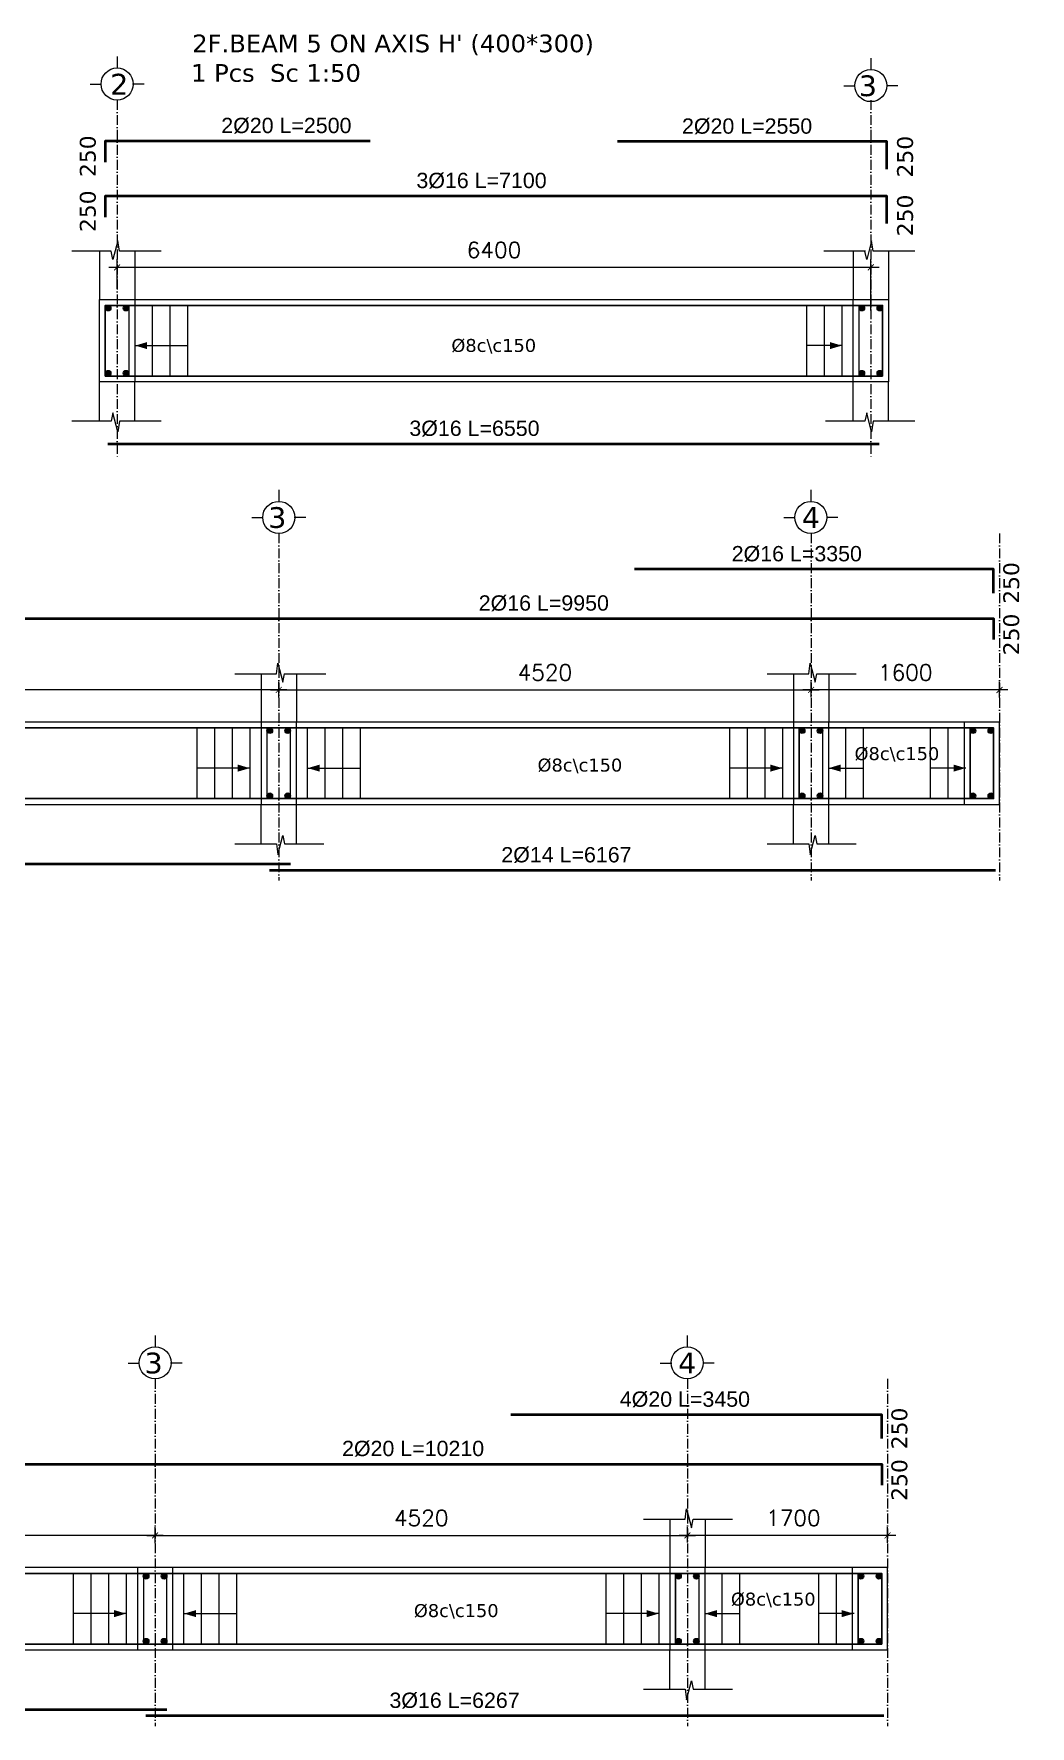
# Model space of a CAD drawing. Header units: inches. Extents: x -17020 to 43805, y -10194 to 123061.
# Drawn here: x 23562 to 24408, y 113556 to 114993 of the extents above; entities that cross this region are included whole.
import ezdxf

# ---------------------------------------------------------------- set-up
doc = ezdxf.new("R2010")
doc.units = ezdxf.units.IN
doc.header["$LTSCALE"] = 0.7
doc.header["$MEASUREMENT"] = 0
doc.linetypes.add('ACAD_ISO10W100', pattern=[18, 12, -3, 0, -3])
doc.layers.get('0').update_dxf_attribs({"lineweight": 13})
doc.layers.get('Defpoints').update_dxf_attribs({"lineweight": 5})
for name, color, linetype, lineweight in [('axis', 254, 'ACAD_ISO10W100', 9), ('BEAM FRAME', 5, 'Continuous', 18), ('COLUMN', 4, 'Continuous', 20), ('elevline', 30, 'Continuous', 20), ('FRAME 070', 5, 'Continuous', 60), ('hatch', 9, 'Continuous', 9), ('renforcment', 141, 'Continuous', 40), ('tex', 3, 'Continuous', 25), ('TEXT', 3, 'Continuous', 25), ('top rein. extension', 50, 'Continuous', 20), ('top renforcment', 7, 'Continuous', 40)]:
    doc.layers.add(name, color=color, linetype=linetype, lineweight=lineweight)
doc.styles.add('100', font='romans.shx', dxfattribs={"height": 13.5})
doc.styles.add('romanc', font='verdana.ttf', dxfattribs={"height": 250})
doc.styles.get("Standard").update_dxf_attribs({"font": 'arial.ttf', "height": 13})
doc.dimstyles.new('100', dxfattribs={"dimtxt": 13.5, "dimasz": 5, "dimexe": 7, "dimexo": 7, "dimgap": 8, "dimtad": 1, "dimdec": 0, "dimlfac": 10, "dimzin": 4, "dimdsep": 46, "dimtxsty": '100', "dimblk": 'ARCHTICK', "dimcen": 0.09, "dimdle": 7, "dimclrd": 1, "dimclre": 8, "dimclrt": 2, "dimadec": 0, "dimazin": 1, "dimtfac": 1, "dimtdec": 0, "dimtix": 1, "dimtofl": 0, "dimtmove": 0, "dimatfit": 3, "dimldrblk": 'ARCHTICK', "dimfxl": 0.18, "dimtolj": 1, "dimtzin": 0, "dimlwd": -1, "dimlwe": -1, "dimarcsym": 0})
doc.dimstyles.get("Standard").update_dxf_attribs({"dimtxt": 13, "dimasz": 5, "dimexe": 0.18, "dimexo": 0.0625, "dimgap": 6, "dimtad": 1, "dimdec": 0, "dimlfac": 10, "dimzin": 0, "dimdsep": 46, "dimtxsty": 'Standard', "dimblk": 'ARCHTICK', "dimcen": 0.09, "dimse1": 1, "dimse2": 1, "dimclrd": 1, "dimclre": 7, "dimclrt": 3, "dimadec": 0, "dimazin": 0, "dimtfac": 1, "dimtdec": 0, "dimtix": 1, "dimtofl": 0, "dimtmove": 0, "dimatfit": 3, "dimldrblk": 'ARCHTICK', "dimfxl": 1, "dimtolj": 1, "dimtzin": 0, "dimarcsym": 0})

# ---------------------------------------------------------------- blocks, each defined once
blk = doc.blocks.new('_ArchTick')
at = {"color": 0, "linetype": 'ByBlock', "lineweight": 0, "const_width": 0.15}
blk.add_lwpolyline([(-0.5, -0.5), (0.5, 0.5)], dxfattribs=at)
blk = doc.blocks.new('*D433')
at = {"color": 1, "transparency": 16777216}
blk.add_line((24279.8, 114794.7), (23625.8, 114794.7), dxfattribs=at)
at = {"color": 8, "transparency": 16777216}
for p, q in [((23632.8, 114776.5), (23632.8, 114801.7)), ((24272.8, 114758.2), (24272.8, 114801.7))]:
    blk.add_line(p, q, dxfattribs=at)
at = {"layer": 'Defpoints', "color": 0, "transparency": 16777216}
for p in [(23632.8, 114794.7), (23632.8, 114769.5), (24272.8, 114751.2)]:
    blk.add_point(p, dxfattribs=at)
at = {"color": 1, "transparency": 16777216, "xscale": 5, "yscale": 5, "zscale": 5, "rotation": 180}
blk.add_blockref('_ArchTick', (23632.8, 114794.7), dxfattribs=at)
at = {"color": 1, "transparency": 16777216, "xscale": 5, "yscale": 5, "zscale": 5}
blk.add_blockref('_ArchTick', (24272.8, 114794.7), dxfattribs=at)
at = {"color": 2, "transparency": 16777216, "insert": (23952.8, 114809.5), "char_height": 13.5, "attachment_point": 5, "style": '100'}
blk.add_mtext('\\A1;6400', dxfattribs=at)
blk = doc.blocks.new('*D434')
at = {"layer": 'Defpoints', "color": 0, "transparency": 16777216}
for p in [(23624.8, 114644.8, -37318.8), (23624.8, 114644.8), (24279.8, 114644.8, -13870.6)]:
    blk.add_point(p, dxfattribs=at)
at = {"layer": 'TEXT', "color": 3, "transparency": 16777216, "insert": (23936.2, 114657.8), "char_height": 13, "attachment_point": 5}
blk.add_mtext('\\A1;3%%C16 L=6550', dxfattribs=at)
blk = doc.blocks.new('*D435')
at = {"layer": 'Defpoints', "color": 0, "transparency": 16777216}
for p in [(23599.4, 114855.3, -440.4), (24309.4, 114855.3, 46.4), (24309.4, 114855.3)]:
    blk.add_point(p, dxfattribs=at)
at = {"layer": 'TEXT', "color": 3, "transparency": 16777216, "insert": (23942.2, 114868.3), "char_height": 13, "attachment_point": 5}
blk.add_mtext('\\A1;3%%C16 L=7100', dxfattribs=at)
blk = doc.blocks.new('*D436')
at = {"layer": 'Defpoints', "color": 0, "transparency": 16777216}
for p in [(24057.8, 114901.5, 136.2), (24312.8, 114901.5, 46.4), (24312.8, 114901.5)]:
    blk.add_point(p, dxfattribs=at)
at = {"layer": 'TEXT', "color": 3, "transparency": 16777216, "insert": (24167.7, 114914.5), "char_height": 13, "attachment_point": 5}
blk.add_mtext('\\A1;2%%C20 L=2550', dxfattribs=at)
blk = doc.blocks.new('*D437')
at = {"layer": 'Defpoints', "color": 0, "transparency": 16777216}
for p in [(23597.8, 114902, -440.4), (23847.8, 114902, -290.9), (23847.8, 114902)]:
    blk.add_point(p, dxfattribs=at)
at = {"layer": 'TEXT', "color": 3, "transparency": 16777216, "insert": (23776.5, 114915), "char_height": 13, "attachment_point": 5}
blk.add_mtext('\\A1;2%%C20 L=2500', dxfattribs=at)
blk = doc.blocks.new('*D485')
at = {"color": 1, "transparency": 16777216}
blk.add_line((23763, 114435.8), (24229, 114435.8), dxfattribs=at)
at = {"color": 8, "transparency": 16777216}
for p, q in [((23770, 114429.3), (23770, 114442.8)), ((24222, 114429.9), (24222, 114442.8))]:
    blk.add_line(p, q, dxfattribs=at)
at = {"layer": 'Defpoints', "color": 0, "transparency": 16777216}
for p in [(24222, 114435.8), (23770, 114422.3), (24222, 114422.9)]:
    blk.add_point(p, dxfattribs=at)
at = {"color": 1, "transparency": 16777216, "xscale": 5, "yscale": 5, "zscale": 5, "rotation": 180}
blk.add_blockref('_ArchTick', (23770, 114435.8), dxfattribs=at)
at = {"color": 1, "transparency": 16777216, "xscale": 5, "yscale": 5, "zscale": 5}
blk.add_blockref('_ArchTick', (24222, 114435.8), dxfattribs=at)
at = {"color": 2, "transparency": 16777216, "insert": (23996, 114450.6), "char_height": 13.5, "attachment_point": 5, "style": '100'}
blk.add_mtext('\\A1;4520', dxfattribs=at)
blk = doc.blocks.new('*D486')
at = {"layer": 'Defpoints', "color": 0, "transparency": 16777216}
for p in [(23413, 114496.4, -157.8), (23413, 114496.4), (24408, 114496.4, -218.5)]:
    blk.add_point(p, dxfattribs=at)
at = {"layer": 'TEXT', "color": 3, "transparency": 16777216, "insert": (23995.1, 114509.4), "char_height": 13, "attachment_point": 5}
blk.add_mtext('\\A1;2%%C16 L=9950', dxfattribs=at)
blk = doc.blocks.new('*D487')
at = {"color": 1, "transparency": 16777216}
blk.add_line((23777, 114435.8), (23123, 114435.8), dxfattribs=at)
at = {"color": 8, "transparency": 16777216}
for p, q in [((23130, 114426.9), (23130, 114442.8)), ((23770, 114429.3), (23770, 114442.8))]:
    blk.add_line(p, q, dxfattribs=at)
at = {"layer": 'Defpoints', "color": 0, "transparency": 16777216}
for p in [(23130, 114435.8), (23130, 114419.9), (23770, 114422.3)]:
    blk.add_point(p, dxfattribs=at)
at = {"color": 1, "transparency": 16777216, "xscale": 5, "yscale": 5, "zscale": 5, "rotation": 180}
blk.add_blockref('_ArchTick', (23130, 114435.8), dxfattribs=at)
at = {"color": 1, "transparency": 16777216, "xscale": 5, "yscale": 5, "zscale": 5}
blk.add_blockref('_ArchTick', (23770, 114435.8), dxfattribs=at)
at = {"color": 2, "transparency": 16777216, "insert": (23450, 114450.6), "char_height": 13.5, "attachment_point": 5, "style": '100'}
blk.add_mtext('\\A1;6400', dxfattribs=at)
blk = doc.blocks.new('*D489')
at = {"layer": 'Defpoints', "color": 0, "transparency": 16777216}
for p in [(24072, 114538.3, -209.5), (24407, 114538.3, -218.4), (24407, 114538.3)]:
    blk.add_point(p, dxfattribs=at)
at = {"layer": 'TEXT', "color": 3, "transparency": 16777216, "insert": (24209.9, 114551.3), "char_height": 13, "attachment_point": 5}
blk.add_mtext('\\A1;2%%C16 L=3350', dxfattribs=at)
blk = doc.blocks.new('*D491')
at = {"layer": 'Defpoints', "color": 0, "transparency": 16777216}
for p in [(23120, 114287.7, -13652.7), (23780, 114287.7, -37100.9), (23780, 114287.7)]:
    blk.add_point(p, dxfattribs=at)
at = {"layer": 'TEXT', "color": 3, "transparency": 16777216, "insert": (23467.4, 114300.7), "char_height": 13, "attachment_point": 5}
blk.add_mtext('\\A1;2%%C14 L=6600', dxfattribs=at)
blk = doc.blocks.new('*D492')
at = {"color": 1, "transparency": 16777216}
blk.add_line((24389, 114435.8), (24215, 114435.8), dxfattribs=at)
at = {"color": 8, "transparency": 16777216}
for p, q in [((24222, 114429.7), (24222, 114442.8)), ((24382, 114429.5), (24382, 114442.8))]:
    blk.add_line(p, q, dxfattribs=at)
at = {"layer": 'Defpoints', "color": 0, "transparency": 16777216}
for p in [(24222, 114435.8), (24222, 114422.7), (24382, 114422.5)]:
    blk.add_point(p, dxfattribs=at)
at = {"color": 1, "transparency": 16777216, "xscale": 5, "yscale": 5, "zscale": 5, "rotation": 180}
blk.add_blockref('_ArchTick', (24222, 114435.8), dxfattribs=at)
at = {"color": 1, "transparency": 16777216, "xscale": 5, "yscale": 5, "zscale": 5}
blk.add_blockref('_ArchTick', (24382, 114435.8), dxfattribs=at)
at = {"color": 2, "transparency": 16777216, "insert": (24302, 114450.6), "char_height": 13.5, "attachment_point": 5, "style": '100'}
blk.add_mtext('\\A1;1600', dxfattribs=at)
blk = doc.blocks.new('*D494')
at = {"layer": 'Defpoints', "color": 0, "transparency": 16777216}
for p in [(23762, 114282.6, -13652.7), (24378.7, 114282.6, -37100.9), (24378.7, 114282.6)]:
    blk.add_point(p, dxfattribs=at)
at = {"layer": 'TEXT', "color": 3, "transparency": 16777216, "insert": (24014.3, 114295.6), "char_height": 13, "attachment_point": 5}
blk.add_mtext('\\A1;2%%C14 L=6167', dxfattribs=at)
blk = doc.blocks.new('*D578')
at = {"color": 1, "transparency": 16777216}
blk.add_line((23658, 113717.7), (24124, 113717.7), dxfattribs=at)
at = {"color": 8, "transparency": 16777216}
for p, q in [((23665, 113711.1), (23665, 113724.7)), ((24117, 113711.7), (24117, 113724.7))]:
    blk.add_line(p, q, dxfattribs=at)
at = {"layer": 'Defpoints', "color": 0, "transparency": 16777216}
for p in [(24117, 113717.7), (23665, 113704.1), (24117, 113704.7)]:
    blk.add_point(p, dxfattribs=at)
at = {"color": 1, "transparency": 16777216, "xscale": 5, "yscale": 5, "zscale": 5, "rotation": 180}
blk.add_blockref('_ArchTick', (23665, 113717.7), dxfattribs=at)
at = {"color": 1, "transparency": 16777216, "xscale": 5, "yscale": 5, "zscale": 5}
blk.add_blockref('_ArchTick', (24117, 113717.7), dxfattribs=at)
at = {"color": 2, "transparency": 16777216, "insert": (23891, 113732.5), "char_height": 13.5, "attachment_point": 5, "style": '100'}
blk.add_mtext('\\A1;4520', dxfattribs=at)
blk = doc.blocks.new('*D579')
at = {"layer": 'Defpoints', "color": 0, "transparency": 16777216}
for p in [(23292, 113778.3, -157.8), (23292, 113778.3), (24313, 113778.3, -218.5)]:
    blk.add_point(p, dxfattribs=at)
at = {"layer": 'TEXT', "color": 3, "transparency": 16777216, "insert": (23884.1, 113791.3), "char_height": 13, "attachment_point": 5}
blk.add_mtext('\\A1;2%%C20 L=10210', dxfattribs=at)
blk = doc.blocks.new('*D580')
at = {"color": 1, "transparency": 16777216}
blk.add_line((23672, 113717.7), (23018, 113717.7), dxfattribs=at)
at = {"color": 8, "transparency": 16777216}
for p, q in [((23025, 113708.8), (23025, 113724.7)), ((23665, 113711.1), (23665, 113724.7))]:
    blk.add_line(p, q, dxfattribs=at)
at = {"layer": 'Defpoints', "color": 0, "transparency": 16777216}
for p in [(23025, 113717.7), (23025, 113701.8), (23665, 113704.1)]:
    blk.add_point(p, dxfattribs=at)
at = {"color": 1, "transparency": 16777216, "xscale": 5, "yscale": 5, "zscale": 5, "rotation": 180}
blk.add_blockref('_ArchTick', (23025, 113717.7), dxfattribs=at)
at = {"color": 1, "transparency": 16777216, "xscale": 5, "yscale": 5, "zscale": 5}
blk.add_blockref('_ArchTick', (23665, 113717.7), dxfattribs=at)
at = {"color": 2, "transparency": 16777216, "insert": (23345, 113732.5), "char_height": 13.5, "attachment_point": 5, "style": '100'}
blk.add_mtext('\\A1;6400', dxfattribs=at)
blk = doc.blocks.new('*D583')
at = {"layer": 'Defpoints', "color": 0, "transparency": 16777216}
for p in [(23967, 113820.2, -209.5), (24312, 113820.2, -218.4), (24312, 113820.2)]:
    blk.add_point(p, dxfattribs=at)
at = {"layer": 'TEXT', "color": 3, "transparency": 16777216, "insert": (24114.9, 113833.2), "char_height": 13, "attachment_point": 5}
blk.add_mtext('\\A1;4%%C20 L=3450', dxfattribs=at)
blk = doc.blocks.new('*D585')
at = {"layer": 'Defpoints', "color": 0, "transparency": 16777216}
for p in [(23015, 113569.5, -13652.7), (23675, 113569.5, -37100.9), (23675, 113569.5)]:
    blk.add_point(p, dxfattribs=at)
at = {"layer": 'TEXT', "color": 3, "transparency": 16777216, "insert": (23362.4, 113582.5), "char_height": 13, "attachment_point": 5}
blk.add_mtext('\\A1;3%%C16 L=6600', dxfattribs=at)
blk = doc.blocks.new('*D586')
at = {"color": 1, "transparency": 16777216}
blk.add_line((24294, 113717.7), (24110, 113717.7), dxfattribs=at)
at = {"color": 8, "transparency": 16777216}
for p, q in [((24117, 113711.6), (24117, 113724.7)), ((24287, 113711.4), (24287, 113724.7))]:
    blk.add_line(p, q, dxfattribs=at)
at = {"layer": 'Defpoints', "color": 0, "transparency": 16777216}
for p in [(24117, 113717.7), (24117, 113704.6), (24287, 113704.4)]:
    blk.add_point(p, dxfattribs=at)
at = {"color": 1, "transparency": 16777216, "xscale": 5, "yscale": 5, "zscale": 5, "rotation": 180}
blk.add_blockref('_ArchTick', (24117, 113717.7), dxfattribs=at)
at = {"color": 1, "transparency": 16777216, "xscale": 5, "yscale": 5, "zscale": 5}
blk.add_blockref('_ArchTick', (24287, 113717.7), dxfattribs=at)
at = {"color": 2, "transparency": 16777216, "insert": (24207, 113732.5), "char_height": 13.5, "attachment_point": 5, "style": '100'}
blk.add_mtext('\\A1;1700', dxfattribs=at)
blk = doc.blocks.new('*D588')
at = {"layer": 'Defpoints', "color": 0, "transparency": 16777216}
for p in [(23657, 113564.4, -13652.7), (24283.7, 113564.4, -37100.9), (24283.7, 113564.4)]:
    blk.add_point(p, dxfattribs=at)
at = {"layer": 'TEXT', "color": 3, "transparency": 16777216, "insert": (23919.3, 113577.4), "char_height": 13, "attachment_point": 5}
blk.add_mtext('\\A1;3%%C16 L=6267', dxfattribs=at)

msp = doc.modelspace()

# ---------------------------------------------------------------- hatches: boundary and pattern name
at = {"layer": 'elevline'}
for points in [[(23627.52, 114760.05, 1), (23622.76, 114760.05, 1)], [(23638, 114760.05, -1), (23642.76, 114760.05, -1)], [(24267.52, 114760.05, 1), (24262.76, 114760.05, 1)], [(24278, 114760.05, -1), (24282.76, 114760.05, -1)], [(23627.52, 114704.81, -1), (23622.76, 114704.81, -1)], [(23638, 114704.81, 1), (23642.76, 114704.81, 1)], [(24267.52, 114704.81, -1), (24262.76, 114704.81, -1)], [(24278, 114704.81, 1), (24282.76, 114704.81, 1)], [(23764.79, 114401.17, 1), (23760.04, 114401.17, 1)], [(23775.28, 114401.17, -1), (23780.04, 114401.17, -1)], [(24216.79, 114401.17, 1), (24212.04, 114401.17, 1)], [(24227.28, 114401.17, -1), (24232.04, 114401.17, -1)], [(24361.79, 114401.17, 1), (24357.04, 114401.17, 1)], [(24372.28, 114401.17, -1), (24377.04, 114401.17, -1)], [(23764.79, 114345.93, -1), (23760.04, 114345.93, -1)], [(23775.28, 114345.93, 1), (23780.04, 114345.93, 1)], [(24216.79, 114345.93, -1), (24212.04, 114345.93, -1)], [(24227.28, 114345.93, 1), (24232.04, 114345.93, 1)], [(24361.79, 114345.93, -1), (24357.04, 114345.93, -1)], [(24372.28, 114345.93, 1), (24377.04, 114345.93, 1)], [(23659.79, 113683.03, 1), (23655.04, 113683.03, 1)], [(23670.28, 113683.03, -1), (23675.04, 113683.03, -1)], [(24111.79, 113683.03, 1), (24107.04, 113683.03, 1)], [(24122.28, 113683.03, -1), (24127.04, 113683.03, -1)], [(24266.79, 113683.03, 1), (24262.04, 113683.03, 1)], [(24277.28, 113683.03, -1), (24282.04, 113683.03, -1)], [(23659.79, 113627.79, -1), (23655.04, 113627.79, -1)], [(23670.28, 113627.79, 1), (23675.04, 113627.79, 1)], [(24111.79, 113627.79, -1), (24107.04, 113627.79, -1)], [(24122.28, 113627.79, 1), (24127.04, 113627.79, 1)], [(24266.79, 113627.79, -1), (24262.04, 113627.79, -1)], [(24277.28, 113627.79, 1), (24282.04, 113627.79, 1)]]:
    msp.add_hatch(color=256, dxfattribs=at).paths.add_polyline_path(points)

# ---------------------------------------------------------------- linework, layer by layer
at = {"layer": 'axis'}
for p, q in [((23632.76, 114936.83), (23632.76, 114632.69)), ((24272.76, 114936.83), (24272.76, 114632.69)), ((23770.04, 114568.74), (23770.04, 114273.81)), ((24222.04, 114568.74), (24222.04, 114273.81)), ((24382.04, 114568.74), (24382.04, 114273.81)), ((23665.04, 113850.6), (23665.04, 113555.67)), ((24117.04, 113850.6), (24117.04, 113555.67)), ((24287.04, 113850.6), (24287.04, 113555.67))]:
    msp.add_line(p, q, dxfattribs=at)
at = {"layer": 'BEAM FRAME', "elevation": 217.91}
for points in [[(24287.76, 114697.43), (23617.76, 114697.43), (23617.76, 114767.43), (24287.76, 114767.43)], [(22483.04, 114338.55), (24382.04, 114338.55), (24382.04, 114408.55), (22483.04, 114408.55)], [(22408.04, 113620.41), (24287.04, 113620.41), (24287.04, 113690.41), (22408.04, 113690.41)]]:
    msp.add_lwpolyline(points, close=True, dxfattribs=at)
at = {"layer": 'COLUMN', "lineweight": 20}
for p, q in [((23617.76, 114808.36, 217.91), (23617.76, 114767.43, 217.91)), ((23647.76, 114808.36, 217.91), (23647.76, 114767.43, 217.91)), ((24257.76, 114808.36, 217.91), (24257.76, 114767.43, 217.91)), ((24287.76, 114808.36, 217.91), (24287.76, 114767.43, 217.91)), ((23617.76, 114664, 217.91), (23617.76, 114697.43, 217.91)), ((23647.76, 114664, 217.91), (23647.76, 114697.43, 217.91)), ((24257.76, 114664, 217.91), (24257.76, 114697.43, 217.91)), ((24287.76, 114664, 217.91), (24287.76, 114697.43, 217.91)), ((23755.04, 114449.48, 217.91), (23755.04, 114408.55, 217.91)), ((23785.04, 114449.48, 217.91), (23785.04, 114408.55, 217.91)), ((24207.04, 114449.48, 217.91), (24207.04, 114408.55, 217.91)), ((24237.04, 114449.48, 217.91), (24237.04, 114408.55, 217.91)), ((23755.04, 114305.13, 217.91), (23755.04, 114338.55, 217.91)), ((23785.04, 114305.13, 217.91), (23785.04, 114338.55, 217.91)), ((24207.04, 114305.13, 217.91), (24207.04, 114338.55, 217.91)), ((24237.04, 114305.13, 217.91), (24237.04, 114338.55, 217.91)), ((24102.04, 113731.34, 217.91), (24102.04, 113690.41, 217.91)), ((24132.04, 113731.34, 217.91), (24132.04, 113690.41, 217.91)), ((24102.04, 113586.98, 217.91), (24102.04, 113620.41, 217.91)), ((24132.04, 113586.98, 217.91), (24132.04, 113620.41, 217.91))]:
    msp.add_line(p, q, dxfattribs=at)
at = {"layer": 'elevline'}
for p, q in [((23662.76, 114702.43), (23662.76, 114762.43)), ((23677.76, 114702.43), (23677.76, 114762.43)), ((23692.76, 114702.43), (23692.76, 114762.43)), ((24218.49, 114702.43), (24218.49, 114762.43)), ((24233.49, 114702.43), (24233.49, 114762.43)), ((24248.45, 114702.43), (24248.45, 114762.43)), ((23700.76, 114343.55), (23700.76, 114403.55)), ((23715.76, 114343.55), (23715.76, 114403.55)), ((23730.76, 114343.55), (23730.76, 114403.55)), ((23745.72, 114343.55), (23745.72, 114403.55)), ((23794.35, 114343.55), (23794.35, 114403.55)), ((23809.31, 114343.55), (23809.31, 114403.55)), ((23824.31, 114343.55), (23824.31, 114403.55)), ((23839.31, 114343.55), (23839.31, 114403.55)), ((24152.96, 114343.55), (24152.96, 114403.55)), ((24167.96, 114343.55), (24167.96, 114403.55)), ((24182.96, 114343.55), (24182.96, 114403.55)), ((24197.92, 114343.55), (24197.92, 114403.55)), ((24211.99, 114343.55), (24211.99, 114403.55)), ((24251.53, 114343.55), (24251.53, 114403.55)), ((24266.53, 114343.55), (24266.53, 114403.55)), ((24323.53, 114343.55), (24323.53, 114403.55)), ((24338.53, 114343.55), (24338.53, 114403.55)), ((24356.99, 114343.55), (24356.99, 114403.55)), ((23595.76, 113625.41), (23595.76, 113685.41)), ((23610.76, 113625.41), (23610.76, 113685.41)), ((23625.76, 113625.41), (23625.76, 113685.41)), ((23640.72, 113625.41), (23640.72, 113685.41)), ((23689.35, 113625.41), (23689.35, 113685.41)), ((23704.31, 113625.41), (23704.31, 113685.41)), ((23719.31, 113625.41), (23719.31, 113685.41)), ((23734.31, 113625.41), (23734.31, 113685.41)), ((24047.96, 113625.41), (24047.96, 113685.41)), ((24062.96, 113625.41), (24062.96, 113685.41)), ((24077.96, 113625.41), (24077.96, 113685.41)), ((24092.92, 113625.41), (24092.92, 113685.41)), ((24106.99, 113625.41), (24106.99, 113685.41)), ((24146.53, 113625.41), (24146.53, 113685.41)), ((24161.53, 113625.41), (24161.53, 113685.41)), ((24228.53, 113625.41), (24228.53, 113685.41)), ((24243.53, 113625.41), (24243.53, 113685.41)), ((24261.99, 113625.41), (24261.99, 113685.41))]:
    msp.add_line(p, q, dxfattribs=at)
for centre in [(23625.14, 114760.05), (23640.38, 114760.05), (24265.14, 114760.05), (24280.38, 114760.05), (23625.14, 114704.81), (23640.38, 114704.81), (24265.14, 114704.81), (24280.38, 114704.81), (23762.41, 114401.17), (23777.66, 114401.17), (24214.41, 114401.17), (24229.66, 114401.17), (24359.41, 114401.17), (24374.66, 114401.17), (23762.41, 114345.93), (23777.66, 114345.93), (24214.41, 114345.93), (24229.66, 114345.93), (24359.41, 114345.93), (24374.66, 114345.93), (23657.41, 113683.03), (23672.66, 113683.03), (24109.41, 113683.03), (24124.66, 113683.03), (24264.41, 113683.03), (24279.66, 113683.03), (23657.41, 113627.79), (23672.66, 113627.79), (24109.41, 113627.79), (24124.66, 113627.79), (24264.41, 113627.79), (24279.66, 113627.79)]:
    msp.add_circle(centre, 2.38, dxfattribs=at)
at = {"layer": 'FRAME 070', "lineweight": 20}
for p, q in [((23627.75, 114808.36, 217.91), (23594.36, 114808.36, 217.91)), ((23629.26, 114801.28, 217.91), (23627.75, 114808.36, 217.91)), ((23633.44, 114817.36, 217.91), (23629.26, 114801.28, 217.91)), ((23634.79, 114808.36, 217.91), (23633.44, 114817.36, 217.91)), ((23670.15, 114808.36, 217.91), (23634.79, 114808.36, 217.91)), ((24268.23, 114808.36, 217.91), (24232.87, 114808.36, 217.91)), ((24269.26, 114801.28, 217.91), (24267.75, 114808.36, 217.91)), ((24273.44, 114817.36, 217.91), (24269.26, 114801.28, 217.91)), ((24274.79, 114808.36, 217.91), (24273.44, 114817.36, 217.91)), ((24310.15, 114808.36, 217.91), (24274.79, 114808.36, 217.91)), ((23627.75, 114664, 217.91), (23594.36, 114664, 217.91)), ((23629.26, 114671.08, 217.91), (23627.75, 114664, 217.91)), ((23633.44, 114655, 217.91), (23629.26, 114671.08, 217.91)), ((23634.79, 114664, 217.91), (23633.44, 114655, 217.91)), ((23670.15, 114664, 217.91), (23634.79, 114664, 217.91)), ((24267.75, 114664, 217.91), (24234.36, 114664, 217.91)), ((24269.26, 114671.08, 217.91), (24267.75, 114664, 217.91)), ((24273.44, 114655, 217.91), (24269.26, 114671.08, 217.91)), ((24274.79, 114664, 217.91), (24273.44, 114655, 217.91)), ((24310.15, 114664, 217.91), (24274.79, 114664, 217.91)), ((23732.64, 114449.48, 217.91), (23768, 114449.48, 217.91)), ((23768, 114449.48, 217.91), (23769.35, 114458.48, 217.91)), ((23769.35, 114458.48, 217.91), (23773.53, 114442.4, 217.91)), ((23773.53, 114442.4, 217.91), (23775.04, 114449.48, 217.91)), ((23774.56, 114449.48, 217.91), (23809.92, 114449.48, 217.91)), ((24184.64, 114449.48, 217.91), (24220, 114449.48, 217.91)), ((24220, 114449.48, 217.91), (24221.35, 114458.48, 217.91)), ((24221.35, 114458.48, 217.91), (24225.53, 114442.4, 217.91)), ((24225.53, 114442.4, 217.91), (24227.04, 114449.48, 217.91)), ((24227.04, 114449.48, 217.91), (24260.43, 114449.48, 217.91)), ((23732.64, 114305.13, 217.91), (23768, 114305.13, 217.91)), ((23768, 114305.13, 217.91), (23769.35, 114296.12, 217.91)), ((23769.35, 114296.12, 217.91), (23773.53, 114312.2, 217.91)), ((23773.53, 114312.2, 217.91), (23775.04, 114305.13, 217.91)), ((23775.04, 114305.13, 217.91), (23808.43, 114305.13, 217.91)), ((24184.64, 114305.13, 217.91), (24220, 114305.13, 217.91)), ((24220, 114305.13, 217.91), (24221.35, 114296.12, 217.91)), ((24221.35, 114296.12, 217.91), (24225.53, 114312.2, 217.91)), ((24225.53, 114312.2, 217.91), (24227.04, 114305.13, 217.91)), ((24227.04, 114305.13, 217.91), (24260.43, 114305.13, 217.91)), ((24079.64, 113731.34, 217.91), (24115, 113731.34, 217.91)), ((24115, 113731.34, 217.91), (24116.35, 113740.34, 217.91)), ((24116.35, 113740.34, 217.91), (24120.53, 113724.26, 217.91)), ((24120.53, 113724.26, 217.91), (24122.04, 113731.34, 217.91)), ((24122.04, 113731.34, 217.91), (24155.43, 113731.34, 217.91)), ((24079.64, 113586.98, 217.91), (24115, 113586.98, 217.91)), ((24115, 113586.98, 217.91), (24116.35, 113577.98, 217.91)), ((24116.35, 113577.98, 217.91), (24120.53, 113594.06, 217.91)), ((24120.53, 113594.06, 217.91), (24122.04, 113586.98, 217.91)), ((24122.04, 113586.98, 217.91), (24155.43, 113586.98, 217.91))]:
    msp.add_line(p, q, dxfattribs=at)
at = {"layer": 'FRAME 070', "lineweight": 15}
for points in [[(23647.76, 114697.43), (23617.76, 114697.43), (23617.76, 114767.43), (23647.76, 114767.43)], [(24287.76, 114697.43), (24257.76, 114697.43), (24257.76, 114767.43), (24287.76, 114767.43)], [(23755.04, 114338.55), (23785.04, 114338.55), (23785.04, 114408.55), (23755.04, 114408.55)], [(24207.04, 114338.55), (24237.04, 114338.55), (24237.04, 114408.55), (24207.04, 114408.55)], [(24352.04, 114338.55), (24382.04, 114338.55), (24382.04, 114408.55), (24352.04, 114408.55)], [(23650.04, 113620.41), (23680.04, 113620.41), (23680.04, 113690.41), (23650.04, 113690.41)], [(24102.04, 113620.41), (24132.04, 113620.41), (24132.04, 113690.41), (24102.04, 113690.41)], [(24257.04, 113620.41), (24287.04, 113620.41), (24287.04, 113690.41), (24257.04, 113690.41)]]:
    msp.add_lwpolyline(points, close=True, dxfattribs=at)
at = {"layer": 'hatch'}
for p, q in [((23632.76, 114973.8), (23632.76, 114964.07)), ((24272.76, 114972.44), (24272.76, 114962.7)), ((23609.83, 114950.32), (23619.57, 114950.32)), ((23655.68, 114950.32), (23645.95, 114950.32)), ((24249.83, 114948.96), (24259.57, 114948.96)), ((24295.68, 114948.96), (24285.95, 114948.96)), ((23770.04, 114605.72), (23770.04, 114595.98)), ((24221.84, 114605.72), (24221.84, 114595.98)), ((23747.11, 114582.24), (23756.85, 114582.24)), ((23792.96, 114582.24), (23783.22, 114582.24)), ((24198.91, 114582.24), (24208.65, 114582.24)), ((24244.76, 114582.24), (24235.02, 114582.24)), ((23665.04, 113887.58), (23665.04, 113877.84)), ((24116.84, 113887.58), (24116.84, 113877.84)), ((23642.11, 113864.1), (23651.85, 113864.1)), ((23687.96, 113864.1), (23678.22, 113864.1)), ((24093.91, 113864.1), (24103.65, 113864.1)), ((24139.76, 113864.1), (24130.02, 113864.1))]:
    msp.add_line(p, q, dxfattribs=at)
for centre in [(23632.76, 114950.45), (24272.76, 114949.08), (23770.04, 114582.36), (24221.84, 114582.36), (23665.04, 113864.22), (24116.84, 113864.22)]:
    msp.add_circle(centre, 13.62, dxfattribs=at)
at = {"layer": 'renforcment', "lineweight": -2, "elevation": 217.91}
for points in [[(24282.76, 114702.43), (23622.76, 114702.43), (23622.76, 114762.43), (24282.76, 114762.43)], [(22488.04, 114343.55), (24377.04, 114343.55), (24377.04, 114403.55), (22488.04, 114403.55)], [(22413.04, 113625.41), (24282.04, 113625.41), (24282.04, 113685.41), (22413.04, 113685.41)]]:
    msp.add_lwpolyline(points, close=True, dxfattribs=at)
at = {"layer": 'top rein. extension'}
for p, q in [((23647.8, 114728.27), (23692.76, 114728.27)), ((24248.45, 114728.27), (24218.49, 114728.27)), ((23745.72, 114369.39), (23700.76, 114369.39)), ((23794.35, 114369.39), (23839.31, 114369.39)), ((24197.92, 114369.39), (24152.96, 114369.39)), ((24236.57, 114369.39), (24266.53, 114369.39)), ((24353.49, 114369.39), (24323.53, 114369.39)), ((23640.72, 113651.25), (23595.76, 113651.25)), ((23689.35, 113651.25), (23734.31, 113651.25)), ((24092.92, 113651.25), (24047.96, 113651.25)), ((24131.57, 113651.25), (24161.53, 113651.25)), ((24258.49, 113651.25), (24228.53, 113651.25))]:
    msp.add_line(p, q, dxfattribs=at)
for points in [[(23658.27, 114731.27), (23648.15, 114728.27), (23658.27, 114725.27)], [(24237.97, 114731.27), (24248.1, 114728.27), (24237.97, 114725.27)], [(23735.25, 114372.39), (23745.38, 114369.39), (23735.25, 114366.39)], [(23804.82, 114372.39), (23794.69, 114369.39), (23804.82, 114366.39)], [(24187.45, 114372.39), (24197.58, 114369.39), (24187.45, 114366.39)], [(24247.04, 114372.39), (24236.92, 114369.39), (24247.04, 114366.39)], [(24343.02, 114372.39), (24353.15, 114369.39), (24343.02, 114366.39)], [(23630.25, 113654.25), (23640.38, 113651.25), (23630.25, 113648.25)], [(23699.82, 113654.25), (23689.69, 113651.25), (23699.82, 113648.25)], [(24082.45, 113654.25), (24092.58, 113651.25), (24082.45, 113648.25)], [(24142.04, 113654.25), (24131.92, 113651.25), (24142.04, 113648.25)], [(24248.02, 113654.25), (24258.15, 113651.25), (24248.02, 113648.25)]]:
    msp.add_solid(points, dxfattribs=at)
at = {"layer": 'top renforcment'}
for p, q in [((23624.76, 114644.77, -217.91), (24279.76, 114644.77, -217.91)), ((23780.04, 114287.68), (23120.04, 114287.68)), ((24378.74, 114282.56), (23762.04, 114282.56)), ((23675.04, 113569.53), (23015.04, 113569.53)), ((24283.74, 113564.42), (23657.04, 113564.42))]:
    msp.add_line(p, q, dxfattribs=at)
for points in [[(23847.76, 114902.04), (23622.76, 114902.04), (23622.76, 114884.15)], [(24286.46, 114878.25), (24286.46, 114901.53), (24057.76, 114901.53)], [(24286.46, 114832.03), (24286.46, 114855.3), (23622.76, 114855.3), (23622.76, 114837.41)], [(24377.04, 114518.06), (24377.04, 114538.34), (24072.04, 114538.34)], [(23413.01, 114496.43), (24377.04, 114496.43), (24377.04, 114478.54)], [(24282.04, 113799.92), (24282.04, 113820.2), (23967.04, 113820.2)], [(23292.01, 113778.29), (24282.04, 113778.29), (24282.04, 113760.4)]]:
    msp.add_lwpolyline(points, dxfattribs=at)
at = {"layer": 'top renforcment', "lineweight": 15}
for points in [[(23642.76, 114702.43), (23622.76, 114702.43), (23622.76, 114762.43), (23642.76, 114762.43)], [(24282.76, 114702.43), (24262.76, 114702.43), (24262.76, 114762.43), (24282.76, 114762.43)], [(23760.04, 114343.55), (23780.04, 114343.55), (23780.04, 114403.55), (23760.04, 114403.55)], [(24212.04, 114343.55), (24232.04, 114343.55), (24232.04, 114403.55), (24212.04, 114403.55)], [(24357.04, 114343.55), (24377.04, 114343.55), (24377.04, 114403.55), (24357.04, 114403.55)], [(23655.04, 113625.41), (23675.04, 113625.41), (23675.04, 113685.41), (23655.04, 113685.41)], [(24107.04, 113625.41), (24127.04, 113625.41), (24127.04, 113685.41), (24107.04, 113685.41)], [(24262.04, 113625.41), (24282.04, 113625.41), (24282.04, 113685.41), (24262.04, 113685.41)]]:
    msp.add_lwpolyline(points, close=True, dxfattribs=at)

# ---------------------------------------------------------------- texts
at = {"layer": 'tex', "style": 'romanc'}
for p in [(23916.6, 114722.9, -33436.19), (24258.93, 114376.2, -33436.19), (23989.75, 114366.48, -33436.19), (24153.93, 113658.06, -33436.19), (23884.75, 113648.34, -33436.19)]:
    msp.add_text('%%C8c\\c150', height=11, dxfattribs=at).set_placement(p)
at = {"layer": 'TEXT', "style": 'romanc'}
for s, height, p in [("2F.BEAM 5 ON AXIS H' (400*300)", 15, (23696.53, 114977.45)), ('1 Pcs  Sc 1:50 ', 15, (23695.51, 114952.35)), ('2', 17.6, (23626.92, 114941.52)), ('3', 17.6, (24262.58, 114940.16)), ('3', 17.6, (23761.09, 114573.44)), ('4', 17.6, (24214.23, 114573.44)), ('3', 17.6, (23656.09, 113855.3)), ('4', 17.6, (24109.23, 113855.3))]:
    msp.add_text(s, height=height, dxfattribs=at).set_placement(p)
for p in [(23614.58, 114871.44, -73392.95), (24308.54, 114871.08, -72957.14), (23614.58, 114824.71, -73392.95), (24308.54, 114821.15, -72957.14), (24398.71, 114509, -73175.05), (24398.71, 114465.25, -73175.05), (24303.71, 113790.86, -73175.05), (24303.71, 113747.11, -73175.05)]:
    msp.add_text('250', height=13.5, rotation=90, dxfattribs=at).set_placement(p)

# ---------------------------------------------------------------- dimensions: what is measured, and where the dimension line sits
for base, p1, p2, picture, middle in [((23632.76, 114794.73), (24272.76, 114751.17), (23632.76, 114769.52), '*D433', (23952.76, 114794.73)), ((23130.04, 114435.85), (23770.04, 114422.26), (23130.04, 114419.94), '*D487', (23450.04, 114435.85)), ((24222.04, 114435.85), (24382.04, 114422.53), (24222.04, 114422.74), '*D492', (24302.04, 114435.85)), ((23025.04, 113717.71), (23665.04, 113704.12), (23025.04, 113701.8), '*D580', (23345.04, 113717.71)), ((24117.04, 113717.71), (24287.04, 113704.39), (24117.04, 113704.6), '*D586', (24207.04, 113717.71))]:
    dim = msp.add_linear_dim(base=base, p1=p1, p2=p2, angle=180, dimstyle='100')
    dim.commit()
    dim.dimension.update_dxf_attribs({"geometry": picture, "text_midpoint": middle, "dimtype": 160})
for base, p1, p2, picture, middle in [((24222.04, 114435.85), (23770.04, 114422.26), (24222.04, 114422.85), '*D485', (23996.04, 114435.85)), ((24117.04, 113717.71), (23665.04, 113704.12), (24117.04, 113704.71), '*D578', (23891.04, 113717.71))]:
    dim = msp.add_linear_dim(base=base, p1=p1, p2=p2, dimstyle='100')
    dim.commit()
    dim.dimension.update_dxf_attribs({"geometry": picture, "text_midpoint": middle, "dimtype": 160})
at = {"layer": 'TEXT'}
for base, p1, p2, angle, text, picture, middle in [((23847.76, 114902.04), (23597.76, 114902.04, -440.37), (23847.76, 114902.04, -290.89), 0, '2%%C20 L=<>', '*D437', (23776.49, 114902.04)), ((24312.76, 114901.53), (24057.76, 114901.53, 136.17), (24312.76, 114901.53, 46.39), 0, '2%%C20 L=<>', '*D436', (24167.69, 114901.53)), ((24309.36, 114855.3), (23599.36, 114855.3, -440.37), (24309.36, 114855.3, 46.39), 0, '3%%C16 L=<>', '*D435', (23942.19, 114855.3)), ((23624.76, 114644.77, 12366.96), (24279.76, 114644.77, -1503.63), (23624.76, 114644.77, -24951.83), 180, '3%%C16 L=<>', '*D434', (23936.21, 114644.77, 12366.96)), ((24407.04, 114538.34), (24072.04, 114538.34, -209.54), (24407.04, 114538.34, -218.39), 0, '2%%C16 L=<>', '*D489', (24209.89, 114538.34)), ((23413.01, 114496.43), (24408.04, 114496.43, -218.54), (23413.01, 114496.43, -157.78), 180, '2%%C16 L=<>', '*D486', (23995.15, 114496.43)), ((23780.03, 114287.68, 12366.96), (23120.04, 114287.68, -1285.72), (23780.03, 114287.68, -24733.92), 0, '2%%C14 L=<>', '*D491', (23467.42, 114287.68, 12366.96)), ((24378.73, 114282.56, 12366.96), (23762.04, 114282.56, -1285.72), (24378.73, 114282.56, -24733.92), 0, '2%%C14 L=<>', '*D494', (24014.33, 114282.56, 12366.96)), ((24312.04, 113820.2), (23967.04, 113820.2, -209.54), (24312.04, 113820.2, -218.39), 0, '4%%C20 L=<>', '*D583', (24114.89, 113820.2)), ((23292.01, 113778.29), (24313.04, 113778.29, -218.54), (23292.01, 113778.29, -157.78), 180, '2%%C20 L=<>', '*D579', (23884.15, 113778.29)), ((23675.03, 113569.53, 12366.96), (23015.04, 113569.53, -1285.72), (23675.03, 113569.53, -24733.92), 0, '3%%C16 L=<>', '*D585', (23362.42, 113569.53, 12366.96)), ((24283.73, 113564.42, 12366.96), (23657.04, 113564.42, -1285.72), (24283.73, 113564.42, -24733.92), 0, '3%%C16 L=<>', '*D588', (23919.33, 113564.42, 12366.96))]:
    dim = msp.add_linear_dim(base=base, p1=p1, p2=p2, angle=angle, text=text, dimstyle='Standard', override={"dimsd1": 1, "dimsd2": 1, "dimfxl": 0.1, "dimfxlon": 1}, dxfattribs=at)
    dim.commit()
    dim.dimension.update_dxf_attribs({"geometry": picture, "text_midpoint": middle, "dimtype": 161})

doc.saveas('drawing.dxf')
